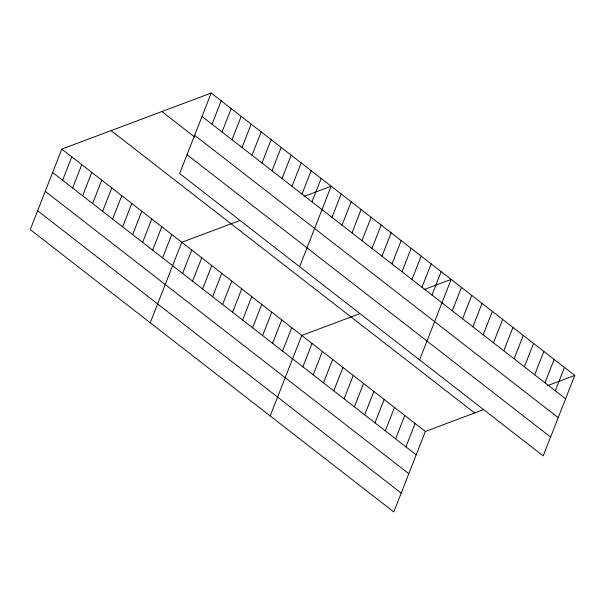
<?xml version="1.0" encoding="UTF-8"?>
<svg xmlns="http://www.w3.org/2000/svg" width="605" height="605" viewBox="0 0 605 605"><rect width="100%" height="100%" fill="white"/><g stroke="black" fill="none" stroke-linecap="round" stroke-linejoin="round"><path stroke-width="0.91" d="M211.183 93.049L179.64 173.544L543.207 455.898L574.75 375.41L211.183 93.049L61.793 149.102L30.25 229.59L393.817 511.951L425.36 431.456L483.123 409.789M62.625 180.252L71.791 156.869M72.623 188.019L81.788 164.628M82.62 195.778L91.786 172.395M92.618 203.545L101.784 180.161M102.616 211.311L111.781 187.928M112.621 219.078L121.779 195.687M122.618 226.837L131.777 203.454M132.616 234.604L141.774 211.221M142.614 242.371L151.772 218.987M152.611 250.137L161.777 226.746M212.022 124.199L221.18 100.816M162.609 257.896L171.775 234.513M222.02 131.966L231.178 108.582M150.229 322.767L181.772 242.28L239.535 220.606M232.018 139.732L241.183 116.349M182.604 273.43L191.77 250.046M242.015 147.499L251.181 124.108M192.602 281.196L201.768 257.806M252.013 155.258L261.178 131.875M202.599 288.956L211.765 265.572M262.01 163.025L271.176 139.642M212.597 296.722L221.763 273.339M272.008 170.791L281.174 147.408M222.595 304.489L231.76 281.106M282.006 178.558L291.171 155.167M232.592 312.256L241.758 288.865M292.003 186.317L301.169 162.934M242.59 320.015L251.756 296.632M302.001 194.084L311.167 170.701M252.588 327.781L261.753 304.398M311.998 201.851L321.164 178.467M262.585 335.548L271.751 312.165M299.619 266.722L331.162 186.227L304.05 196.406M272.583 343.315L281.748 319.932M331.994 217.376L341.159 193.993M282.58 351.074L291.746 327.691M341.991 225.143L351.157 201.76M270.201 415.945L301.744 335.457L359.514 313.783M351.989 232.91L361.155 209.527M302.886 366.842L312.044 343.459M361.987 240.677L371.152 217.286M313.186 374.843L322.344 351.46M371.984 248.436L381.15 225.052M323.486 382.844L332.652 359.461M381.989 256.202L391.148 232.819M333.786 390.845L342.952 367.454M391.987 263.969L401.145 240.586M344.086 398.839L353.252 375.455M401.985 271.736L411.143 248.345M354.386 406.84L363.552 383.457M411.982 279.495L421.14 256.112M364.686 414.841L373.852 391.458M421.98 287.262L431.146 263.878M374.987 422.842L384.152 399.459M431.978 295.028L441.143 271.645M385.294 430.843L394.452 407.46M419.598 359.899L451.141 279.404L424.022 289.583M395.594 438.844L404.753 415.461M452.275 310.788L461.441 287.405M405.894 446.845L415.06 423.462M462.575 318.79L471.741 295.406M472.876 326.791L482.041 303.407M483.176 334.792L492.341 311.409M493.476 342.793L502.642 319.41M503.783 350.794L512.942 327.411M514.084 358.795L523.242 335.412M524.384 366.796L533.549 343.406M534.684 374.79L543.85 351.407M544.984 382.791L554.15 359.408M555.284 390.792L564.45 367.409M547.638 385.582L574.75 375.41M202.025 116.432L565.584 398.793M194.636 135.278L558.203 417.639M161.883 111.547L194.734 137.063M187.028 154.698L550.595 437.052M111.093 130.604L474.66 412.965M61.793 149.102L425.36 431.456M52.627 172.486L416.195 454.847M45.246 191.331L408.806 473.685M37.639 210.744L401.198 493.105"/></g></svg>
